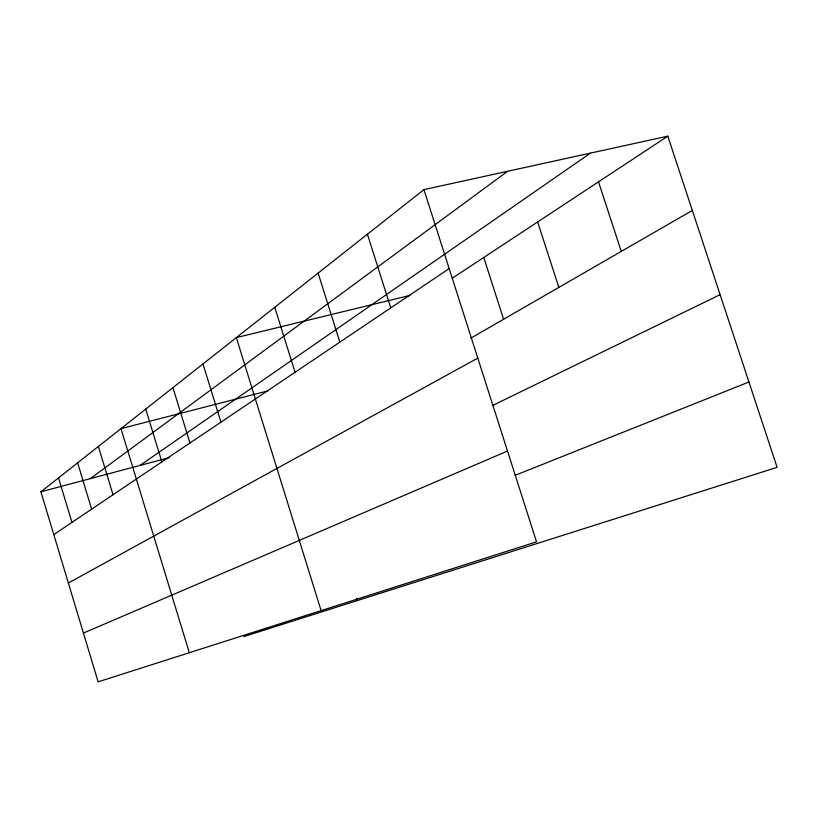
<?xml version="1.0" encoding="UTF-8"?>
<svg xmlns="http://www.w3.org/2000/svg" width="818" height="818" viewBox="0 0 818 818"><rect width="100%" height="100%" fill="white"/><g stroke="black" fill="none" stroke-linecap="round" stroke-linejoin="round"><path stroke-width="1.23" d="M423.928 189.623L536.536 541.843L98.119 681.844L40.9 491.802L423.928 189.623L667.815 136.156L777.1 467.344L243.815 636.588M90.277 478.663L507.61 171.279M140.062 465.422L590.463 153.109M53.794 534.614L449.174 268.58M452.426 278.13L667.815 136.156M470.779 338.182L692.335 210.441M68.364 583.019L477.804 358.12M492.344 405.636L720.116 294.654M83.436 633.071L507.508 451.025M515.084 475.36L748.94 381.996M40.9 491.802L169.173 457.671M267.711 390.932L120.972 428.622L189.316 652.723M409.951 295.41L236.33 337.619L321.106 610.637M598.52 181.831L621.251 251.423M537.651 221.954L558.847 287.404M483.765 257.476L503.602 319.255M367.415 234.214L390.759 307.885M318.12 273.089L339.838 342.149M274.766 307.302L295.063 372.272M356.413 598.214L357.159 600.616M202.976 363.938L220.952 422.139M172.935 387.64L189.95 442.998M145.727 409.102L161.882 461.884M98.364 446.464L113.037 494.747M77.628 462.824L91.647 509.144M58.528 477.886L71.964 522.385"/></g></svg>
